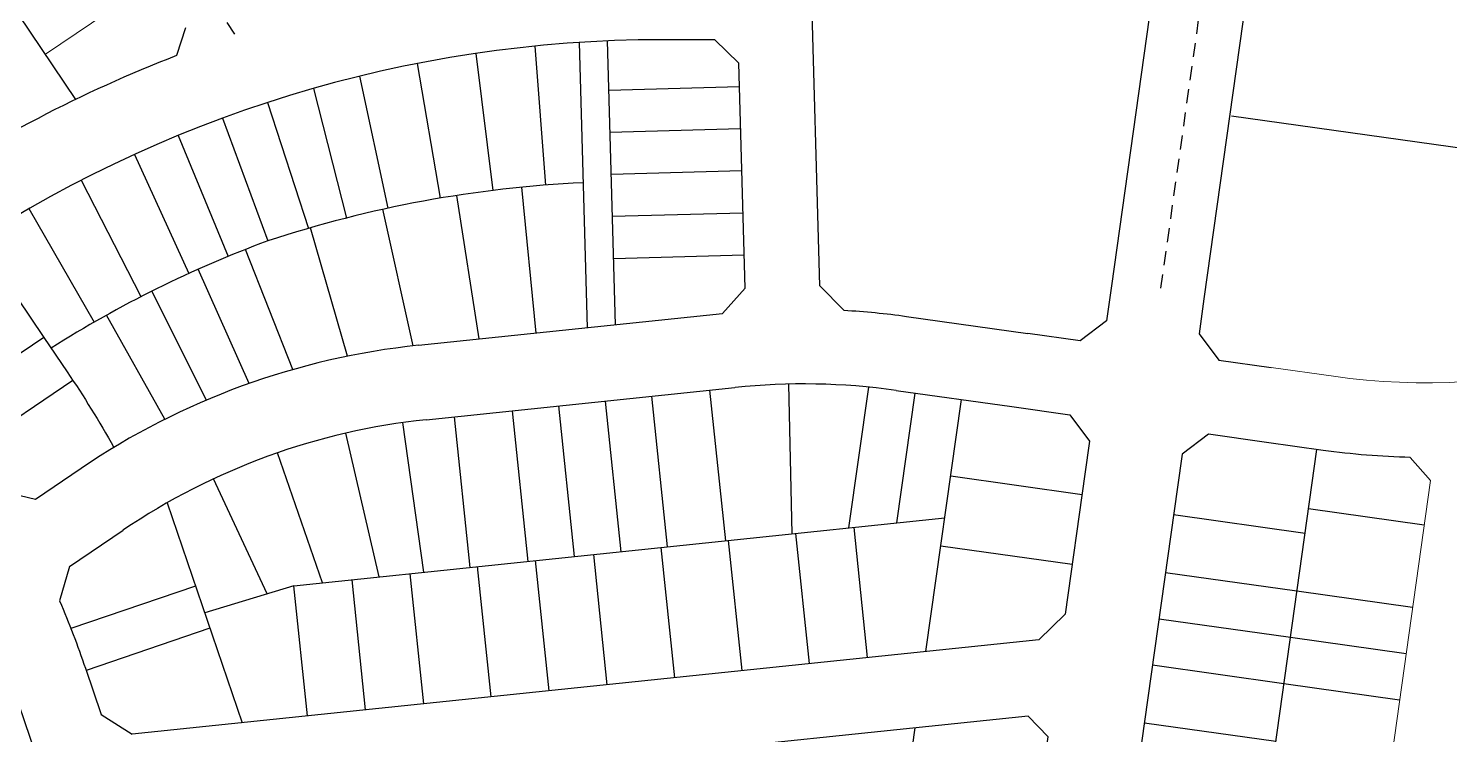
# Model space of a CAD drawing. Extents: x 296374 to 298792, y 6267790 to 6270844.
# Drawn here: x 297608.3 to 297912.4, y 6270006.1 to 6270157.2 of the extents above; entities that cross this region are included whole.
import ezdxf

# ---------------------------------------------------------------- set-up
doc = ezdxf.new("R2010")
doc.units = 0
doc.linetypes.add('Dash', pattern=[5, 3, -2])
for name, color, linetype in [('_User_xref', 6, 'Continuous'), ('X-Masterplan_LotLayout_P2$0$D-LO-Stage 27', 251, 'Continuous'), ('X-Masterplan_LotLayout_P2$0$D-LO-Stage 28', 251, 'Continuous'), ('X-Masterplan_LotLayout_P2$0$D-LO-Stage 29', 251, 'Continuous'), ('X-Masterplan_LotLayout_P2$0$D-RD-Future_BDY', 251, 'Continuous'), ('X-Masterplan_LotLayout_P2$0$D-RD-Future_CL', 251, 'Dash'), ('X-Masterplan_LotLayout_P2$0$D-RD-P3_BDY', 251, 'Continuous'), ('X-Masterplan_LotLayout_P2$0$D-RD-Stage28_BDY', 251, 'Continuous'), ('X-Masterplan_LotLayout_P2$0$D-RD-Stage29_BDY', 251, 'Continuous')]:
    doc.layers.add(name, color=color, linetype=linetype)

# ---------------------------------------------------------------- blocks, each defined once
blk = doc.blocks.new('X-Masterplan_LotLayout_P2')
at = {"layer": 'X-Masterplan_LotLayout_P2$0$D-LO-Stage 27'}
for p, q in [((297904.52, 6270033.32), (297879.76, 6270036.79)), ((297903.13, 6270023.41), (297878.37, 6270026.89)), ((297901.74, 6270013.51), (297876.98, 6270016.99))]:
    blk.add_line(p, q, dxfattribs=at)
at = {"layer": 'X-Masterplan_LotLayout_P2$0$D-LO-Stage 27', "flags": 128}
blk.add_lwpolyline([(297906.99, 6270050.9), (297882.23, 6270054.38)], dxfattribs=at)
at = {"layer": 'X-Masterplan_LotLayout_P2$0$D-LO-Stage 28'}
for p, q in [((297754.1, 6270079.81), (297757.46, 6270047.57)), ((297783.91, 6270050.32), (297788.14, 6270080.46)), ((297794.16, 6270051.39), (297798.06, 6270079.19)), ((297721.78, 6270076.44), (297725.14, 6270044.2)), ((297731.72, 6270077.48), (297735.08, 6270045.23)), ((297741.67, 6270078.51), (297745.03, 6270046.27)), ((297800.39, 6270023.89), (297807.97, 6270077.8)), ((297699.4, 6270074.11), (297702.76, 6270041.86)), ((297711.83, 6270075.4), (297715.19, 6270043.16)), ((297683.36, 6270039.84), (297676.26, 6270070.62)), ((297692.95, 6270040.84), (297688.46, 6270072.88)), ((297873.22, 6269990.25), (297884.02, 6270067.11)), ((297671.27, 6270038.58), (297661.61, 6270066.4)), ((297659.45, 6270036.22), (297647.92, 6270060.83)), ((297665.15, 6270037.94), (297804.41, 6270052.46)), ((297881.5, 6270049.17), (297853.38, 6270053.12)), ((297775.47, 6270021.29), (297772.56, 6270049.14)), ((297787.9, 6270022.59), (297785, 6270050.44)), ((297746.62, 6270018.28), (297743.72, 6270046.13)), ((297761.04, 6270019.79), (297758.14, 6270047.64)), ((297719.77, 6270015.49), (297716.86, 6270043.33)), ((297732.2, 6270016.78), (297729.3, 6270044.63)), ((297692.91, 6270012.69), (297690.01, 6270040.54)), ((297707.34, 6270014.19), (297704.43, 6270042.04)), ((297879.76, 6270036.79), (297851.64, 6270040.74)), ((297665.15, 6270037.94), (297646.06, 6270032.18)), ((297668.05, 6270010.09), (297665.15, 6270037.94)), ((297680.48, 6270011.39), (297677.58, 6270039.24)), ((297878.37, 6270026.89), (297850.25, 6270030.84)), ((297876.98, 6270016.99), (297848.85, 6270020.94)), ((297794.09, 6269978.99), (297798.1, 6270007.56)), ((297875.24, 6270004.61), (297847.12, 6270008.56))]:
    blk.add_line(p, q, dxfattribs=at)
at = {"layer": 'X-Masterplan_LotLayout_P2$0$D-LO-Stage 28', "flags": 128}
for points in [[(297805.67, 6270061.46), (297833.79, 6270057.51)], [(297803.57, 6270046.5), (297831.69, 6270042.55)], [(297644.11, 6270037.89), (297617.43, 6270028.78)], [(297647.18, 6270028.89), (297620.69, 6270019.84)]]:
    blk.add_lwpolyline(points, dxfattribs=at)
at = {"layer": 'X-Masterplan_LotLayout_P2$0$D-LO-Stage 29'}
for p, q in [((297618.47, 6270142.02), (297601.17, 6270167.75)), ((297726.2, 6270154.21), (297727.91, 6270093.16)), ((297732.19, 6270154.53), (297733.89, 6270093.79)), ((297611.64, 6270091.09), (297590.94, 6270077.08))]:
    blk.add_line(p, q, dxfattribs=at)
at = {"layer": 'X-Masterplan_LotLayout_P2$0$D-LO-Stage 29', "flags": 128}
for points in [[(297716.66, 6270153.42), (297719, 6270123.69)], [(297691.54, 6270149.69), (297696.44, 6270120.89)], [(297704.06, 6270151.85), (297707.69, 6270122.55)], [(297679.14, 6270146.96), (297685.25, 6270118.73)], [(297669.31, 6270144.35), (297676.37, 6270116.64)], [(297732.49, 6270143.99), (297760.47, 6270144.77)], [(297659.47, 6270141.34), (297668.26, 6270114.43)], [(297649.86, 6270138), (297659.54, 6270111.73)], [(297640.39, 6270134.31), (297651.05, 6270108.42)], [(297732.74, 6270134.99), (297760.73, 6270135.77)], [(297631.06, 6270130.26), (297642.68, 6270104.79)], [(297619.62, 6270124.72), (297632.42, 6270099.82)], [(297732.99, 6270125.99), (297760.98, 6270126.78)], [(297716.98, 6270092.03), (297713.89, 6270123.24)], [(297608.45, 6270118.65), (297622.4, 6270094.37)], [(297704.8, 6270090.76), (297700.03, 6270121.47)], [(297690.66, 6270089.28), (297684.2, 6270118.5)], [(297733.24, 6270117), (297761.23, 6270117.78)], [(297676.62, 6270087.07), (297668.69, 6270114.56)], [(297664.88, 6270084.2), (297654.79, 6270109.92)], [(297733.5, 6270108), (297761.48, 6270108.78)], [(297655.55, 6270081.23), (297644.66, 6270105.68)], [(297646.41, 6270077.68), (297634.75, 6270101)], [(297637.52, 6270073.57), (297625.07, 6270095.88)], [(297617.86, 6270081.88), (297597.16, 6270067.87)]]:
    blk.add_lwpolyline(points, dxfattribs=at)
for points in [[(297597.48, 6270112), (297611.64, 6270091.09), (297616.61, 6270083.74, -0.020414), (297626.62, 6270067.57)], [(297659.54, 6270111.73, 0.053139), (297613.19, 6270088.8, 0.053139)]]:
    blk.add_lwpolyline(points, format="xyb", dxfattribs=at)
at = {"layer": 'X-Masterplan_LotLayout_P2$0$D-LO-Stage 29'}
blk.add_arc((297738.91, 6269870.97), 253.5, 92.6835, 108.244, dxfattribs=at)
at = {"layer": 'X-Masterplan_LotLayout_P2$0$D-RD-Future_BDY', "flags": 128}
for points in [[(297880.59, 6270246.87), (297859.87, 6270099.35)], [(297860.27, 6270245.96), (297840.06, 6270102.13)], [(297865.77, 6270138.52), (297938.06, 6270128.36)]]:
    blk.add_lwpolyline(points, dxfattribs=at)
at = {"layer": 'X-Masterplan_LotLayout_P2$0$D-RD-Future_BDY', "lineweight": 0, "flags": 128}
blk.add_lwpolyline([(297942.44, 6270159.49), (297957.01, 6270157.44, 0.20115), (297973.09, 6270161.67), (298037.74, 6270211.27), (298044.75, 6270210.35), (298070.92, 6270176.23), (298070, 6270169.22), (297993.76, 6270110.73, -0.20115), (297887.57, 6270082.77), (297874.23, 6270084.65)], format="xyb", dxfattribs=at)
for points in [[(297635.16, 6270167.37), (297611.98, 6270151.67)], [(297899.11, 6269994.8), (297908.33, 6270060.45)]]:
    blk.add_lwpolyline(points, dxfattribs=at)
at = {"layer": 'X-Masterplan_LotLayout_P2$0$D-RD-Future_CL'}
blk.add_line((297572.69, 6270274.67), (297652.69, 6270155.65), dxfattribs=at)
at = {"layer": 'X-Masterplan_LotLayout_P2$0$D-RD-Future_CL', "flags": 128}
blk.add_lwpolyline([(297876.74, 6270287.77), (297850.46, 6270100.67)], dxfattribs=at)
at = {"layer": 'X-Masterplan_LotLayout_P2$0$D-RD-P3_BDY', "flags": 128}
for points in [[(297777.68, 6270102.1), (297775.75, 6270170.79)], [(297777.68, 6270102.1), (297782.83, 6270096.91)]]:
    blk.add_lwpolyline(points, dxfattribs=at)
at = {"layer": 'X-Masterplan_LotLayout_P2$0$D-RD-Stage28_BDY'}
for p, q in [((297693.46, 6270073.49), (297759.52, 6270080.37)), ((297771.76, 6270049.06), (297771.04, 6270081.1)), ((297834.41, 6270061.86), (297830.19, 6270031.87)), ((297638.03, 6270055.71), (297654.1, 6270008.64)), ((297617.13, 6270042.09), (297628.57, 6270049.83)), ((297830.19, 6270031.87), (297824.53, 6270026.4)), ((297824.53, 6270026.4), (297630.5, 6270006.18))]:
    blk.add_line(p, q, dxfattribs=at)
at = {"layer": 'X-Masterplan_LotLayout_P2$0$D-RD-Stage28_BDY', "flags": 128}
for points in [[(297840.06, 6270102.13), (297839.01, 6270094.64), (297833.36, 6270090.39), (297822.21, 6270091.95)], [(297859.87, 6270099.35), (297858.82, 6270091.86), (297863.07, 6270086.21), (297874.23, 6270084.65)], [(297794, 6270079.76), (297818.74, 6270076.28)], [(297818.74, 6270076.28), (297831.14, 6270074.54), (297835.39, 6270068.89), (297834.41, 6270061.86)], [(297873.25, 6270068.63), (297860.85, 6270070.37), (297855.2, 6270066.11), (297854.21, 6270059.07)], [(297904.02, 6270065.43), (297908.33, 6270060.45)], [(297854.21, 6270059.07), (297845.1, 6269994.2)], [(297617.13, 6270042.09), (297615.01, 6270034.71)], [(297620.53, 6270020.3), (297623.91, 6270010.39)], [(297617.21, 6269980.51), (297606.32, 6270012.41)], [(297623.91, 6270010.39), (297630.5, 6270006.18)], [(297826.02, 6270002.18), (297826.51, 6270005.65), (297822.23, 6270010.08), (297635.8, 6269990.65), (297632.45, 6269985.4), (297645.48, 6269947.21)]]:
    blk.add_lwpolyline(points, dxfattribs=at)
for points in [[(297782.83, 6270096.91, -0.021309), (297796.22, 6270095.6), (297822.21, 6270091.95)], [(297904.02, 6270065.43, -0.029673), (297885.35, 6270066.93), (297873.25, 6270068.63)], [(297615.01, 6270034.71, -0.018548), (297620.53, 6270020.3)]]:
    blk.add_lwpolyline(points, format="xyb", dxfattribs=at)
at = {"layer": 'X-Masterplan_LotLayout_P2$0$D-RD-Stage28_BDY'}
for centre, start, end in [((297774.25, 6269939.14), 82.0042, 95.9509), ((297708.18, 6269932.25), 95.9509, 124.1039)]:
    blk.add_arc(centre, 142, start, end, dxfattribs=at)
at = {"layer": 'X-Masterplan_LotLayout_P2$0$D-RD-Stage29_BDY'}
for p, q in [((297691.8, 6270089.4), (297756.85, 6270096.18)), ((297609.88, 6270056.5), (297619.59, 6270063.08))]:
    blk.add_line(p, q, dxfattribs=at)
at = {"layer": 'X-Masterplan_LotLayout_P2$0$D-RD-Stage29_BDY', "flags": 128}
for points in [[(297641.93, 6270157.31), (297640.04, 6270151.4)], [(297756.85, 6270096.18), (297761.68, 6270101.65)], [(297603.27, 6270058.05), (297609.88, 6270056.5)]]:
    blk.add_lwpolyline(points, dxfattribs=at)
for points in [[(297761.68, 6270101.65), (297760.33, 6270149.79), (297755.19, 6270154.79), (297743.93, 6270154.79, 0.149915), (297591.42, 6270108.01), (297580.87, 6270100.86)], [(297640.04, 6270151.4, 0.05661), (297582.45, 6270121.26), (297577.75, 6270118.08)]]:
    blk.add_lwpolyline(points, format="xyb", dxfattribs=at)
at = {"layer": 'X-Masterplan_LotLayout_P2$0$D-RD-Stage29_BDY'}
blk.add_arc((297708.18, 6269932.25), 158, 95.9509, 124.1039, dxfattribs=at)

msp = doc.modelspace()

# ---------------------------------------------------------------- block references
at = {"layer": '_User_xref', "color": 6}
msp.add_blockref('X-Masterplan_LotLayout_P2', (0, 0), dxfattribs=at)

doc.saveas('drawing.dxf')
